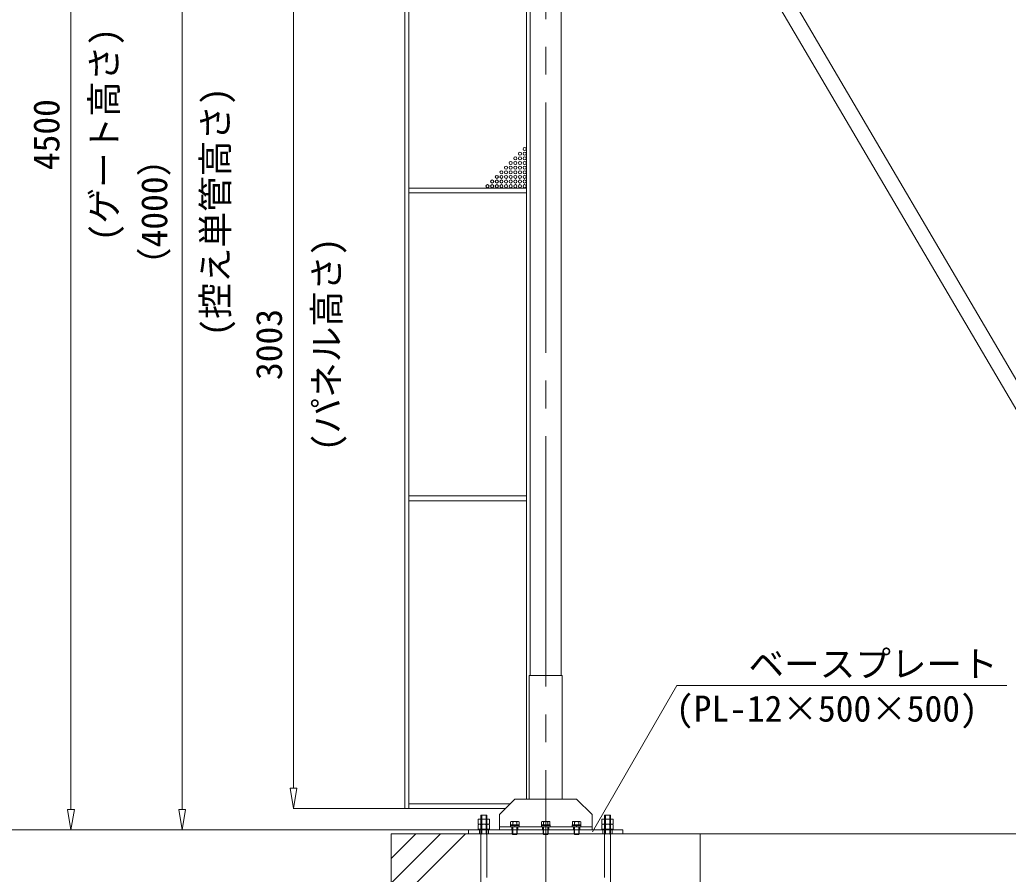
# Model space of a CAD drawing. Units: millimetres, scale not verified. Extents: x -12090 to 12090, y -18325 to 18325.
# Drawn here: x 3988 to 7186, y 5324 to 8088 of the extents above; entities that cross this region are included whole.
import ezdxf
from ezdxf.enums import TextEntityAlignment as Align

# ---------------------------------------------------------------- set-up
doc = ezdxf.new("R2010")
doc.units = ezdxf.units.MM
doc.header["$LTSCALE"] = 90
doc.linetypes.add('CHAIN2', pattern=[12, 9, -1, 1, -1])
doc.linetypes.add('DASHED1', pattern=[1.8, 1.2, -0.6])
for name, color, linetype, lineweight in [('0-2_ACCG-3018', 134, 'Continuous', 18), ('0-5_ﾍﾞｰｽﾗｲﾝ', 134, 'Continuous', 18), ('0-6_ﾎﾞﾙﾄ類', 134, 'Continuous', 18), ('0-9_基礎工事用PCA大', 134, 'Continuous', 18), ('0-B_寸法', 134, 'Continuous', 18), ('0-F_単管ｸﾗﾝﾌﾟ', 134, 'Continuous', 18), ('1-6_通芯', 134, 'CHAIN2', 18), ('1-9_標準ﾊﾟﾈﾙ', 134, 'Continuous', 18), ('1-A_標準柱', 134, 'Continuous', 18), ('1-B_文字', 134, 'Continuous', 18)]:
    doc.layers.add(name, color=color, linetype=linetype, lineweight=lineweight)
doc.styles.add('ＭＳ ゴシック', font='')
doc.styles.get('ＭＳ ゴシック').set_extended_font_data('MS Gothic')

msp = doc.modelspace()

# ---------------------------------------------------------------- linework, layer by layer
at = {"layer": '0-2_ACCG-3018'}
for centre in [(5621.55, 7670.1), (5591.56, 7640.1), (5606.56, 7655.1), (5606.56, 7640.1), (5621.55, 7655.1), (5621.55, 7640.1), (5561.56, 7610.1), (5576.55, 7625.1), (5576.55, 7610.1), (5591.56, 7625.1), (5591.56, 7610.1), (5606.56, 7625.1), (5606.56, 7610.1), (5621.55, 7625.1), (5621.55, 7610.1), (5531.55, 7580.1), (5546.56, 7595.1), (5546.56, 7580.1), (5561.56, 7595.1), (5561.56, 7580.1), (5576.55, 7595.1), (5576.55, 7580.1), (5591.56, 7595.1), (5591.56, 7580.1), (5606.56, 7595.1), (5606.56, 7580.1), (5621.55, 7595.1), (5621.55, 7580.1), (5501.56, 7550.1), (5516.56, 7565.1), (5516.56, 7550.1), (5531.55, 7565.1), (5531.55, 7550.1), (5546.56, 7565.1), (5546.56, 7550.1), (5561.56, 7565.1), (5561.56, 7550.1), (5576.55, 7565.1), (5576.55, 7550.1), (5591.56, 7565.1), (5591.56, 7550.1), (5606.56, 7565.1), (5606.56, 7550.1), (5621.55, 7565.1), (5621.55, 7550.1)]:
    msp.add_circle(centre, 5, dxfattribs=at)
at = {"layer": '0-5_ﾍﾞｰｽﾗｲﾝ'}
for p, q in [((5439.81, 5467), (3458.53, 5467)), ((5939.81, 5455), (9085.29, 5455))]:
    msp.add_line(p, q, dxfattribs=at)
at = {"layer": '0-6_ﾎﾞﾙﾄ類'}
for p, q in [((5480.28, 5487.03), (5480.28, 5501.6)), ((5499.33, 5487.03), (5499.33, 5501.6)), ((5880.28, 5487.03), (5880.28, 5501.6)), ((5899.33, 5487.03), (5899.33, 5501.6)), ((5480.28, 5484.17), (5480.28, 5469.6)), ((5499.33, 5484.17), (5499.33, 5469.6)), ((5577.98, 5494), (5576.14, 5492.94)), ((5576.14, 5492.94), (5576.14, 5484.2)), ((5576.14, 5484.2), (5603.47, 5484.2)), ((5577.98, 5494), (5601.64, 5494)), ((5578.56, 5484), (5601.05, 5484)), ((5581.81, 5455), (5581.81, 5477)), ((5582.97, 5492.94), (5582.97, 5484.2)), ((5583.03, 5452.2), (5583.03, 5477)), ((5588.61, 5481), (5589.68, 5477)), ((5589.93, 5481), (5591.01, 5477)), ((5596.64, 5492.94), (5596.64, 5484.2)), ((5597.81, 5455), (5597.81, 5477)), ((5601.64, 5494), (5603.47, 5492.94)), ((5603.47, 5492.94), (5603.47, 5484.2)), ((5677.97, 5494), (5676.14, 5492.94)), ((5676.14, 5492.94), (5676.14, 5484.2)), ((5676.14, 5484.2), (5703.47, 5484.2)), ((5677.97, 5494), (5701.64, 5494)), ((5678.56, 5484), (5701.05, 5484)), ((5681.81, 5455), (5681.81, 5477)), ((5682.98, 5492.94), (5682.98, 5484.2)), ((5683.03, 5452.2), (5683.03, 5477)), ((5688.61, 5481), (5689.68, 5477)), ((5689.93, 5481), (5691.01, 5477)), ((5696.64, 5492.94), (5696.64, 5484.2)), ((5697.81, 5455), (5697.81, 5477)), ((5701.64, 5494), (5703.47, 5492.94)), ((5703.47, 5492.94), (5703.47, 5484.2)), ((5777.97, 5494), (5776.14, 5492.94)), ((5776.14, 5492.94), (5776.14, 5484.2)), ((5776.14, 5484.2), (5803.47, 5484.2)), ((5777.97, 5494), (5801.64, 5494)), ((5778.56, 5484), (5801.05, 5484)), ((5781.81, 5455), (5781.81, 5477)), ((5782.98, 5492.94), (5782.98, 5484.2)), ((5783.03, 5452.2), (5783.03, 5477)), ((5788.61, 5481), (5789.68, 5477)), ((5789.93, 5481), (5791.01, 5477)), ((5796.64, 5492.94), (5796.64, 5484.2)), ((5797.81, 5455), (5797.81, 5477)), ((5801.64, 5494), (5803.47, 5492.94)), ((5803.47, 5492.94), (5803.47, 5484.2)), ((5880.28, 5484.17), (5880.28, 5469.6)), ((5899.33, 5484.17), (5899.33, 5469.6)), ((5581.81, 5455), (5583.03, 5452.2)), ((5681.81, 5455), (5683.03, 5452.2)), ((5781.81, 5455), (5783.03, 5452.2))]:
    msp.add_line(p, q, dxfattribs=at)
for points in [[(5471.33, 5487.03), (5471.33, 5501.6), (5508.28, 5501.6), (5508.28, 5487.03), (5505.8, 5485.6), (5473.81, 5485.6)], [(5871.33, 5487.03), (5871.33, 5501.6), (5908.28, 5501.6), (5908.28, 5487.03), (5905.81, 5485.6), (5873.81, 5485.6)], [(5471.33, 5484.17), (5471.33, 5469.6), (5508.28, 5469.6), (5508.28, 5484.17), (5505.8, 5485.6), (5473.81, 5485.6)], [(5471.81, 5469.6), (5507.81, 5469.6), (5507.81, 5467), (5471.81, 5467)], [(5603.81, 5484), (5603.81, 5481), (5575.81, 5481), (5575.81, 5484)], [(5575.81, 5481), (5603.81, 5481), (5603.81, 5477), (5575.81, 5477)], [(5703.8, 5484), (5703.8, 5481), (5675.81, 5481), (5675.81, 5484)], [(5675.81, 5481), (5703.8, 5481), (5703.8, 5477), (5675.81, 5477)], [(5803.8, 5484), (5803.8, 5481), (5775.8, 5481), (5775.8, 5484)], [(5775.8, 5481), (5803.8, 5481), (5803.8, 5477), (5775.8, 5477)], [(5871.33, 5484.17), (5871.33, 5469.6), (5908.28, 5469.6), (5908.28, 5484.17), (5905.81, 5485.6), (5873.81, 5485.6)], [(5871.81, 5469.6), (5907.81, 5469.6), (5907.81, 5467), (5871.81, 5467)]]:
    msp.add_lwpolyline(points, close=True, dxfattribs=at)
for points in [[(5583.03, 5452.2), (5596.58, 5452.2), (5596.58, 5477)], [(5683.03, 5452.2), (5696.58, 5452.2), (5696.58, 5477)], [(5783.03, 5452.2), (5796.58, 5452.2), (5796.58, 5477)], [(5581.81, 5455), (5597.81, 5455), (5596.58, 5452.2)], [(5681.81, 5455), (5697.81, 5455), (5696.58, 5452.2)], [(5781.81, 5455), (5797.81, 5455), (5796.58, 5452.2)]]:
    msp.add_lwpolyline(points, dxfattribs=at)
for centre, radius, start, end in [((5475.81, 5494.78), 8.96, 240.0064, 300.0064), ((5475.81, 5476.42), 8.96, 60.0064, 120.0064), ((5489.8, 5518.05), 32.45, 252.93497, 287.07105), ((5489.81, 5453.14), 32.45, 72.93497, 107.07105), ((5503.81, 5494.77), 8.95, 239.98131, 300.0315), ((5503.81, 5476.43), 8.95, 59.98131, 120.0315), ((5579.56, 5487.95), 6.05, 55.616, 124.384), ((5578.56, 5484.2), 0.198, 180, 270), ((5589.81, 5471.39), 22.62, 72.412, 107.588), ((5600.05, 5487.95), 6.05, 55.616, 124.384), ((5601.05, 5484.2), 0.198, 270, 0), ((5679.56, 5487.95), 6.05, 55.616, 124.384), ((5678.56, 5484.2), 0.198, 180, 270), ((5689.81, 5471.39), 22.62, 72.412, 107.588), ((5700.06, 5487.95), 6.05, 55.616, 124.384), ((5701.05, 5484.2), 0.198, 270, 0), ((5779.56, 5487.95), 6.05, 55.616, 124.384), ((5778.56, 5484.2), 0.198, 180, 270), ((5789.81, 5471.39), 22.62, 72.412, 107.588), ((5800.06, 5487.95), 6.05, 55.616, 124.384), ((5801.05, 5484.2), 0.198, 270, 0), ((5875.8, 5494.78), 8.96, 240.0064, 300.0064), ((5875.81, 5476.42), 8.96, 60.0064, 120.0064), ((5889.81, 5453.14), 32.45, 72.93497, 107.07105), ((5889.81, 5518.05), 32.45, 252.93497, 287.07105), ((5903.8, 5494.77), 8.95, 239.98131, 300.0315), ((5903.81, 5476.43), 8.95, 59.98131, 120.0315)]:
    msp.add_arc(centre, radius, start, end, dxfattribs=at)
at = {"layer": '0-9_基礎工事用PCA大'}
for p, q in [((5189.8, 5215), (5429.81, 5455)), ((5189.8, 5295), (5349.81, 5455)), ((5189.8, 5375), (5269.81, 5455))]:
    msp.add_line(p, q, dxfattribs=at)
at = {"layer": '0-9_基礎工事用PCA大', "linetype": 'DASHED1'}
for p, q in [((5475.11, 5467), (5475.11, 5455)), ((5504.8, 5467), (5504.8, 5455)), ((5581.81, 5467), (5581.81, 5455)), ((5597.81, 5467), (5597.81, 5455)), ((5781.81, 5467), (5781.81, 5455)), ((5797.81, 5467), (5797.81, 5455)), ((5874.8, 5467), (5874.8, 5455)), ((5904.81, 5467), (5904.81, 5455))]:
    msp.add_line(p, q, dxfattribs=at)
at = {"layer": '0-9_基礎工事用PCA大'}
for points in [[(5480.28, 4938.05), (5480.28, 5515), (5499.33, 5515), (5499.33, 5313)], [(5480.28, 5452.5), (5482.78, 5455), (5482.78, 5515), (5496.83, 5515), (5496.83, 5455), (5499.33, 5452.5)], [(5899.33, 4938.05), (5899.33, 5515), (5880.28, 5515), (5880.28, 5313)], [(5899.33, 5452.5), (5896.84, 5455), (5896.84, 5515), (5882.78, 5515), (5882.78, 5455), (5880.28, 5452.5)]]:
    msp.add_lwpolyline(points, dxfattribs=at)
for points in [[(5189.8, 4455), (6189.8, 4455), (6189.8, 5455), (5189.8, 5455)], [(5439.81, 5455), (5939.81, 5455), (5939.81, 5467), (5439.81, 5467)]]:
    msp.add_lwpolyline(points, close=True, dxfattribs=at)
at = {"layer": '0-B_寸法'}
for p, q in [((4153.81, 9901), (4153.81, 5533)), ((4513.81, 9401), (4513.81, 5533)), ((4873.81, 8473.6), (4873.81, 5602.6)), ((4862.81, 5602.6), (4873.81, 5536.6)), ((4862.81, 5602.6), (4884.8, 5602.6)), ((4873.81, 5536.6), (4884.8, 5602.6)), ((4142.81, 5533), (4153.81, 5467)), ((4142.81, 5533), (4164.8, 5533)), ((4153.81, 5467), (4164.8, 5533)), ((4502.81, 5533), (4513.81, 5467)), ((4502.81, 5533), (4524.8, 5533)), ((4513.81, 5467), (4524.8, 5533)), ((5232.81, 5536.6), (4872.81, 5536.6)), ((4512.81, 5467), (4152.81, 5467)), ((4872.81, 5467), (4512.81, 5467))]:
    msp.add_line(p, q, dxfattribs=at)
at = {"layer": '0-F_単管ｸﾗﾝﾌﾟ'}
for p, q in [((7998.78, 5582.95), (5724.85, 9454.45)), ((7955.73, 5560.29), (5682.94, 9429.83))]:
    msp.add_line(p, q, dxfattribs=at)
at = {"layer": '1-6_通芯'}
msp.add_line((5689.81, 11060.84), (5689.81, 3955), dxfattribs=at)
at = {"layer": '1-9_標準ﾊﾟﾈﾙ'}
for points in [[(5233.81, 8539.6), (5247.05, 8539.6), (5247.05, 5536.6), (5233.81, 5536.6)], [(5247.05, 7544.1), (5627.56, 7544.1), (5627.56, 7528.1), (5247.05, 7528.1)], [(5247.05, 6548.1), (5627.56, 6548.1), (5627.56, 6532.1), (5247.05, 6532.1)]]:
    msp.add_lwpolyline(points, close=True, dxfattribs=at)
for points in [[(5639.8, 8539.6), (5627.56, 8539.6), (5627.56, 5567)], [(5574.91, 5552.1), (5247.05, 5552.1), (5247.05, 5536.6), (5559.41, 5536.6)]]:
    msp.add_lwpolyline(points, dxfattribs=at)
at = {"layer": '1-A_標準柱'}
for p, q in [((5639.8, 9417), (5639.8, 5967)), ((5739.8, 5967), (5739.8, 9314.8)), ((5539.81, 5477), (5839.8, 5477))]:
    msp.add_line(p, q, dxfattribs=at)
at = {"layer": '1-A_標準柱', "linetype": 'DASHED1'}
for p, q in [((5579.81, 5477), (5579.81, 5467)), ((5599.81, 5477), (5599.81, 5467)), ((5679.81, 5477), (5679.81, 5467)), ((5699.81, 5477), (5699.81, 5467)), ((5779.81, 5477), (5779.81, 5467)), ((5799.81, 5477), (5799.81, 5467))]:
    msp.add_line(p, q, dxfattribs=at)
at = {"layer": '1-A_標準柱'}
for points in [[(5636.61, 5967), (5743.01, 5967), (5743.01, 5567), (5636.61, 5567)], [(5589.81, 5567), (5789.81, 5567), (5839.8, 5517), (5839.8, 5467), (5539.81, 5467), (5539.81, 5517)]]:
    msp.add_lwpolyline(points, close=True, dxfattribs=at)
at = {"layer": '1-B_文字'}
msp.add_line((6114.19, 5933.99), (7181.26, 5933.99), dxfattribs=at)
msp.add_lwpolyline([(5840.68, 5461), (6113.75, 5933.99), (6114.19, 5933.99)], dxfattribs=at)

# ---------------------------------------------------------------- texts
at = {"layer": '0-B_寸法', "style": 'ＭＳ ゴシック'}
for s, p in [('(ゲート高さ)', (4328.52, 7371.4)), ('(控え単管高さ)', (4688.52, 7063.8)), ('4500', (4141.93, 7601.8)), ('（4000）', (4490.68, 7236.6)), ('(パネル高さ)', (5048.52, 6692.5)), ('3003', (4861.93, 6922.9))]:
    msp.add_text(s, height=84.46, rotation=90, dxfattribs=at).set_placement(p, align=Align.BOTTOM_LEFT)
at = {"layer": '1-B_文字', "style": 'ＭＳ ゴシック'}
for s, p in [('\u3000\u3000ベースプレート\u3000\u3000', (6115.39, 5936.74)), ('(PL-12×500×500)', (6110.95, 5792.3))]:
    msp.add_text(s, height=84.46, dxfattribs=at).set_placement(p, align=Align.BOTTOM_LEFT)

doc.saveas('drawing.dxf')
